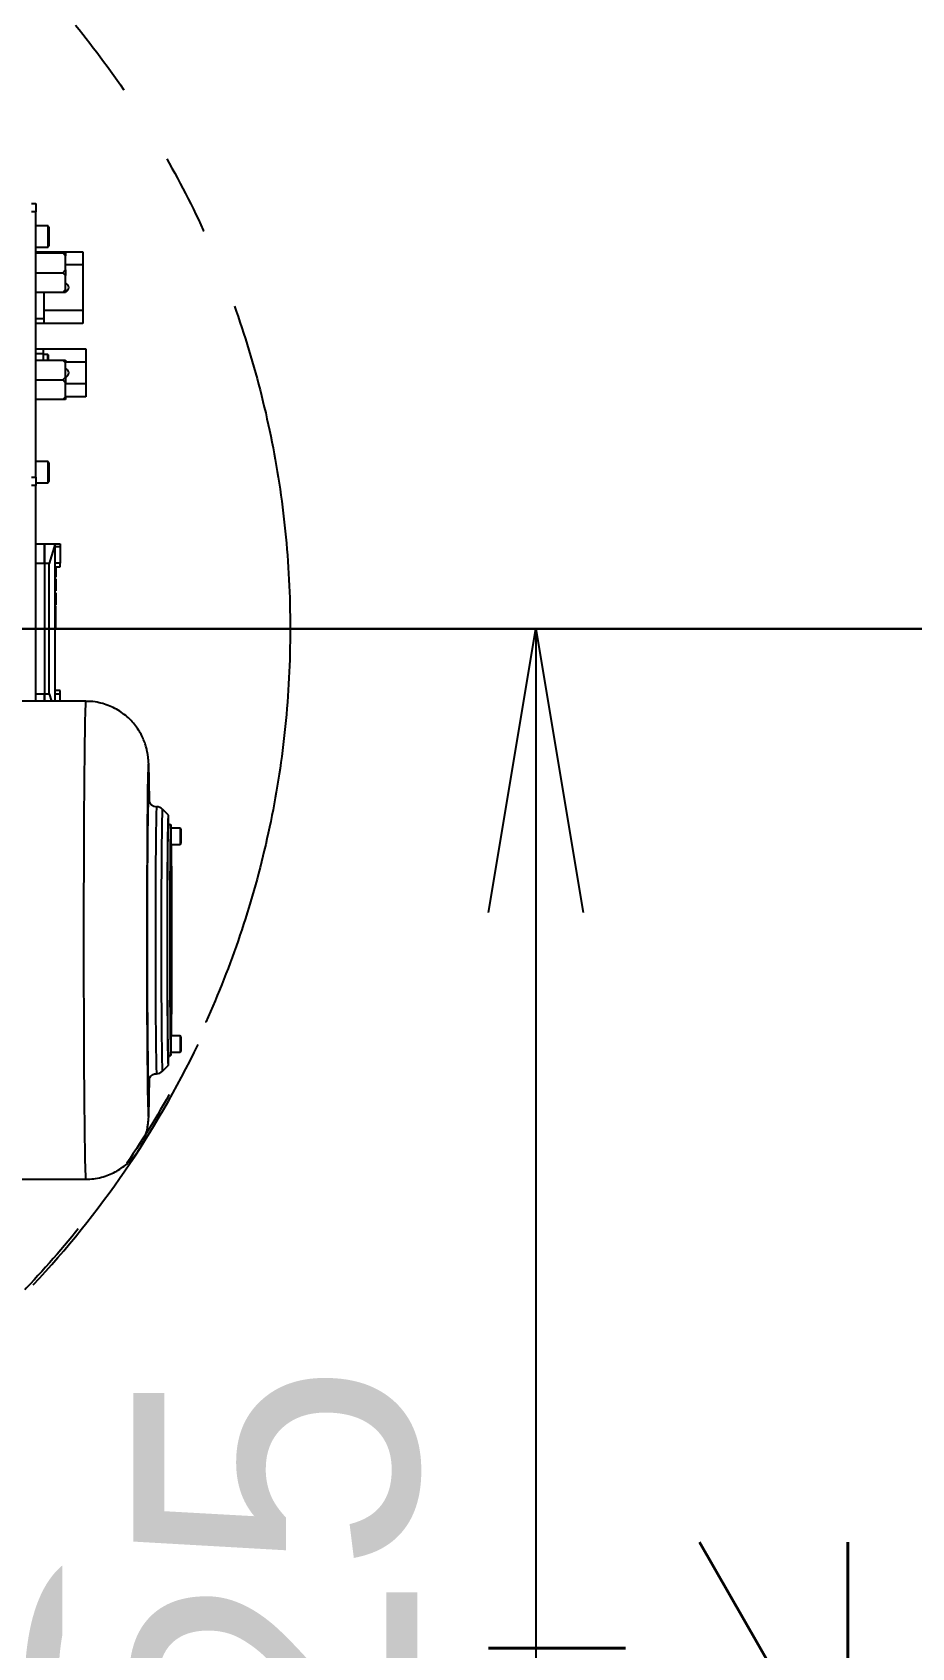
# Model space of a CAD drawing. Header units: millimetres. Extents: x 10462777 to 22643323, y 453826 to 1389191.
# Drawn here: x 11302169 to 11302711, y 597094 to 598089 of the extents above; entities that cross this region are included whole.
import ezdxf
from ezdxf.enums import TextEntityAlignment as Align

# ---------------------------------------------------------------- set-up
doc = ezdxf.new("R2010")
doc.units = ezdxf.units.MM
doc.header["$LTSCALE"] = 200
doc.header["$MEASUREMENT"] = 0
doc.header["$PDMODE"] = 35
doc.header["$PDSIZE"] = -5
doc.linetypes.add('CENTER2', pattern=[1.125, 0.75, -0.125, 0.125, -0.125])
doc.linetypes.add('PHANTOM', pattern=[2.5, 1.25, -0.25, 0.25, -0.25, 0.25, -0.25])
doc.layers.get('0').update_dxf_attribs({"linetype": 'CONTINUOUS'})
doc.layers.get('DEFPOINTS').update_dxf_attribs({"linetype": 'CONTINUOUS'})
for name, color, linetype in [('$DDT_AUDIT_GENERATED_(15E6)', 7, 'CONTINUOUS'), ('$DDT_AUDIT_GENERATED_(1626)', 7, 'CONTINUOUS'), ('A290-7324-X391', 7, 'CONTINUOUS'), ('DV1_DEFAULT', 7, 'CONTINUOUS'), ('LIBRL_A6-BA-6X10', 7, 'CONTINUOUS'), ('LIBRL_A6-BA-6X16', 7, 'CONTINUOUS'), ('LIBRL_A6-BA-8X12', 7, 'CONTINUOUS'), ('ZZ', 7, 'CONTINUOUS')]:
    doc.layers.add(name, color=color, linetype=linetype)
doc.layers.add('LAYOUT', color=8, linetype='CONTINUOUS', lineweight=25)
doc.styles.add('SEACAD_arial_ttf', font='txt.shx ', dxfattribs={"height": 0.2, "bigfont": ' whgtxt.shx'})
doc.styles.get("Standard").update_dxf_attribs({"font": 'SYMBOL'})
doc.dimstyles.new('DS ROBOTEC', dxfattribs={"dimscale": 0, "dimtxt": 2.5, "dimasz": 2.5, "dimexe": 0.3, "dimexo": 0.3, "dimgap": 0.5, "dimtad": 1, "dimzin": 9, "dimdsep": 46, "dimtxsty": 'Standard', "dimblk": 'OPEN', "dimcen": 0, "dimclrd": 4, "dimclre": 4, "dimclrt": 110, "dimazin": 2, "dimtm": 1.5, "dimtfac": 1, "dimtmove": 0, "dimatfit": 3, "dimldrblk": 'OPEN', "dimfxl": 1, "dimtfill": 1, "dimtolj": 1, "dimlwd": -1, "dimlwe": -1, "dimarcsym": 0})

# ---------------------------------------------------------------- blocks, each defined once
blk = doc.blocks.new('A$C7DA30AB0')
at = {"layer": '$DDT_AUDIT_GENERATED_(15E6)', "color": 7, "linetype": 'Continuous', "ltscale": 25.4}
for p, q in [((2578.54, 3070.69, 0), (2578.54, 3066.37, 0)), ((2581.59, 3070.69, 0), (2581.59, 2973.66, 0)), ((2585.35, 3066.12, 0), (2583.94, 3070.69, 0)), ((2588.09, 3066.12, 0), (2588.09, 3070.69, 0)), ((2588.09, 3070.69, 0), (2588.09, 3066.12, 0)), ((2578.54, 3066.37, 0), (2578.54, 3064.09, 0)), ((2578.54, 3066.37, 0), (2581.59, 3066.37, 0)), ((2578.54, 3064.09, 0), (2581.59, 3064.09, 0)), ((2588.09, 3066.12, 0), (2585.35, 3066.12, 0)), ((2585.35, 3066.12, 0), (2585.35, 2985.85, 0)), ((2588.09, 2985.85, 0), (2588.09, 3066.12, 0)), ((2593.58, 3066.12, 0), (2588.09, 3066.12, 0)), ((2588.09, 2985.85, 0), (2588.09, 3066.12, 0)), ((2581.08, 3025.15, 0), (2581.08, 3018.78, 0)), ((2581.08, 3025.15, 0), (2581.59, 3025.15, 0)), ((2581.08, 3018.78, 0), (2581.08, 3016.6, 0)), ((2581.08, 3018.78, 0), (2581.59, 3018.78, 0)), ((2581.08, 3016.6, 0), (2581.08, 3014.71, 0)), ((2581.08, 3016.6, 0), (2581.59, 3016.6, 0)), ((2581.08, 3014.71, 0), (2581.08, 3011.82, 0)), ((2581.08, 3014.71, 0), (2581.59, 3014.71, 0)), ((2581.08, 3011.82, 0), (2581.59, 3011.82, 0)), ((2581.08, 3009.35, 0), (2581.08, 3011.17, 0)), ((2581.08, 3011.17, 0), (2581.59, 3011.17, 0)), ((2581.08, 3005.71, 0), (2581.08, 3009.35, 0)), ((2581.08, 3009.35, 0), (2581.59, 3009.35, 0)), ((2581.08, 3005.71, 0), (2581.59, 3005.71, 0)), ((2581.08, 3003.89, 0), (2581.08, 3005.71, 0)), ((2581.08, 3003.89, 0), (2581.59, 3003.89, 0)), ((2581.08, 3000.7, 0), (2581.08, 3002.59, 0)), ((2581.08, 3002.59, 0), (2581.59, 3002.59, 0)), ((2581.08, 3000.02, 0), (2581.08, 3000.7, 0)), ((2581.08, 3000.7, 0), (2581.59, 3000.7, 0)), ((2581.08, 2997.72, 0), (2581.08, 3000.02, 0)), ((2581.08, 3000.02, 0), (2581.59, 3000.02, 0)), ((2581.08, 2997.06, 0), (2581.08, 2997.72, 0)), ((2581.08, 2997.72, 0), (2581.59, 2997.72, 0)), ((2581.59, 2987.89, 0), (2578.54, 2987.89, 0)), ((2578.54, 2987.89, 0), (2578.54, 2985.61, 0)), ((2581.08, 2995.18, 0), (2581.08, 2997.06, 0)), ((2581.08, 2997.06, 0), (2581.59, 2997.06, 0)), ((2581.08, 2997.06, 0), (2581.59, 2997.06, 0)), ((2581.08, 2995.18, 0), (2581.59, 2995.18, 0)), ((2581.08, 2994.06, 0), (2581.08, 2994.2, 0)), ((2581.59, 2994.2, 0), (2581.08, 2994.2, 0)), ((2581.08, 2994.06, 0), (2581.59, 2994.06, 0)), ((2581.08, 2992.06, 0), (2581.08, 2994.06, 0)), ((2581.08, 2992.06, 0), (2581.59, 2992.06, 0)), ((2581.08, 2987.96, 0), (2581.08, 2992.06, 0)), ((2581.08, 2987.96, 0), (2581.59, 2987.96, 0)), ((2581.08, 2987.89, 0), (2581.08, 2987.96, 0)), ((2578.54, 2975.44, 0), (2578.54, 2985.61, 0)), ((2578.54, 2985.61, 0), (2581.59, 2985.61, 0)), ((2581.59, 2973.66, 0), (2585.35, 2985.85, 0)), ((2585.35, 2985.85, 0), (2588.09, 2985.85, 0)), ((2588.09, 2985.85, 0), (2593.58, 2985.85, 0)), ((2588.09, 2973.66, 0), (2588.09, 2985.85, 0)), ((2588.09, 2985.85, 0), (2588.09, 2973.66, 0)), ((2578.54, 2973.66, 0), (2578.54, 2975.44, 0)), ((2578.54, 2975.44, 0), (2581.59, 2975.44, 0)), ((2581.59, 2973.66, 0), (2578.54, 2973.66, 0)), ((2588.09, 2973.66, 0), (2581.59, 2973.66, 0)), ((2593.58, 2973.66, 0), (2588.09, 2973.66, 0))]:
    blk.add_line(p, q, dxfattribs=at)
at = {"layer": '$DDT_AUDIT_GENERATED_(1626)', "color": 7, "linetype": 'Continuous', "ltscale": 25.4}
for p, q in [((2585.96, 2857.17, 0), (2585.96, 2860.38, 0)), ((2586.16, 2860.38, 0), (2586.16, 2856.82, 0)), ((2585.96, 2857.17, 0), (2586.16, 2856.82, 0)), ((2586.16, 2856.82, 0), (2589.01, 2856.82, 0))]:
    blk.add_line(p, q, dxfattribs=at)
at = {"layer": 'A290-7324-X391', "color": 7, "linetype": 'Continuous', "ltscale": 25.4}
for p, q in [((2511.9, 3289.13, 0), (2510.28, 3289.13, 0)), ((2510.28, 3146.89, 0), (2511.9, 3146.89, 0))]:
    blk.add_line(p, q, dxfattribs=at)
for centre, start_param, end_param in [((2510.28, 3218.01, 0), 0, 0.239619), ((2510.28, 3218.01, 0), 2.901974, 6.283185), ((2511.9, 3218.01, 0), 3.141593, 6.283185), ((2510.28, 3218.01, 0), 0.594245, 2.547348)]:
    blk.add_ellipse(centre, major_axis=(0, 71.12), ratio=0.009264, start_param=start_param, end_param=end_param, dxfattribs=at)
at = {"layer": 'DV1_DEFAULT', "color": 1, "linetype": 'CENTER2', "ltscale": 7}
for p, q in [((5992.89, 3025.99, 0), (0, 3025.99, 0)), ((59.09, 3025.99, 0), (6051.98, 3025.99, 0))]:
    blk.add_line(p, q, dxfattribs=at)
at = {"layer": 'DV1_DEFAULT', "color": 7, "linetype": 'CENTER2', "ltscale": 25.4}
blk.add_arc((3025.99, 3025.99, 0), 590.95, 136.81057, 154.30656, dxfattribs=at)
at = {"layer": 'LAYOUT', "color": 6, "linetype": 'PHANTOM'}
for centre, radius in [((3030.45, 3025.99, 0), 2693.02), ((3025.99, 3025.99, 0), 589.24)]:
    blk.add_circle(centre, radius, dxfattribs=at)
at = {"layer": 'LIBRL_A6-BA-6X10', "color": 7, "linetype": 'Continuous', "ltscale": 25.4}
for p, q in [((2504.59, 3287.1, 0), (2504.18, 3286.39, 0)), ((2510.28, 3287.1, 0), (2504.59, 3287.1, 0)), ((2504.17, 3284.56, 0), (2504.15, 3282.02, 0)), ((2504.21, 3282.02, 0), (2504.15, 3282.02, 0)), ((2504.15, 3282.02, 0), (2504.17, 3279.48, 0)), ((2504.19, 3284.56, 0), (2504.17, 3284.56, 0)), ((2504.17, 3279.48, 0), (2504.19, 3279.48, 0)), ((2504.18, 3277.64, 0), (2504.59, 3276.94, 0)), ((2504.21, 3282.02, 0), (2504.19, 3284.56, 0)), ((2504.19, 3279.48, 0), (2504.21, 3282.02, 0)), ((2504.59, 3276.94, 0), (2510.28, 3276.94, 0)), ((2504.59, 3159.08, 0), (2504.18, 3158.38, 0)), ((2510.28, 3159.08, 0), (2504.59, 3159.08, 0)), ((2504.17, 3156.54, 0), (2504.15, 3154, 0)), ((2504.21, 3154, 0), (2504.15, 3154, 0)), ((2504.15, 3154, 0), (2504.17, 3151.46, 0)), ((2504.19, 3156.54, 0), (2504.17, 3156.54, 0)), ((2504.17, 3151.46, 0), (2504.19, 3151.46, 0)), ((2504.18, 3149.63, 0), (2504.59, 3148.92, 0)), ((2504.21, 3154, 0), (2504.19, 3156.54, 0)), ((2504.19, 3151.46, 0), (2504.21, 3154, 0)), ((2504.59, 3148.92, 0), (2510.28, 3148.92, 0)), ((2593.58, 3070.69, 0), (2593.58, 2937.59, 0)), ((2593.58, 2937.59, 0), (2596.22, 2937.59, 0)), ((2593.58, 2932.51, 0), (2593.58, 2937.59, 0)), ((2593.58, 2932.51, 0), (2593.58, 2768.94, 0)), ((2596.22, 2932.51, 0), (2593.58, 2932.51, 0)), ((2593.48, 2909.3, 0), (2593.58, 2909.3, 0)), ((2593.48, 2909.3, 0), (2593.48, 2908.02, 0)), ((2593.48, 2908.02, 0), (2593.58, 2908.02, 0)), ((2593.48, 2908.02, 0), (2593.48, 2907.5, 0)), ((2593.48, 2907.5, 0), (2593.58, 2907.5, 0)), ((2593.48, 2907.5, 0), (2593.48, 2906.18, 0)), ((2593.48, 2906.18, 0), (2593.58, 2906.18, 0)), ((2593.48, 2905.29, 0), (2593.48, 2901.02, 0)), ((2593.48, 2905.29, 0), (2593.58, 2905.29, 0)), ((2593.48, 2901.02, 0), (2593.58, 2901.02, 0)), ((2593.48, 2901.02, 0), (2593.48, 2900.21, 0)), ((2593.48, 2900.21, 0), (2593.58, 2900.21, 0)), ((2593.48, 2900.21, 0), (2593.48, 2899.8, 0)), ((2593.48, 2899.8, 0), (2593.58, 2899.8, 0)), ((2593.48, 2899.8, 0), (2593.48, 2898.99, 0)), ((2593.48, 2898.99, 0), (2593.58, 2898.99, 0)), ((2593.48, 2898.99, 0), (2593.48, 2894.72, 0)), ((2593.48, 2894.72, 0), (2593.48, 2894.68, 0)), ((2593.48, 2894.72, 0), (2593.58, 2894.72, 0)), ((2593.48, 2894.68, 0), (2593.48, 2894.16, 0)), ((2593.48, 2894.68, 0), (2593.58, 2894.68, 0)), ((2593.48, 2894.16, 0), (2593.48, 2892.84, 0)), ((2593.48, 2894.16, 0), (2593.58, 2894.16, 0)), ((2593.48, 2892.84, 0), (2593.58, 2892.84, 0)), ((2593.48, 2892.1, 0), (2593.58, 2892.1, 0)), ((2593.48, 2891.03, 0), (2593.48, 2890.72, 0)), ((2593.48, 2891.03, 0), (2593.58, 2891.03, 0)), ((2593.48, 2890.72, 0), (2593.58, 2890.72, 0)), ((2593.48, 2890.71, 0), (2593.58, 2890.71, 0)), ((2562.59, 2874.86, 0), (2562.59, 2882.98, 0)), ((2562.59, 2882.98, 0), (2575.29, 2882.98, 0)), ((2575.29, 2884.76, 0), (2576.85, 2884.76, 0)), ((2575.29, 2882.99, 0), (2575.29, 2884.76, 0)), ((2576.85, 2884.76, 0), (2575.29, 2882.99, 0)), ((2575.29, 2882.99, 0), (2575.29, 2874.34, 0)), ((2576.85, 2884.76, 0), (2593.58, 2884.76, 0)), ((2562.59, 2861.65, 0), (2562.59, 2874.86, 0)), ((2575.29, 2874.86, 0), (2562.59, 2874.86, 0)), ((2575.29, 2874.34, 0), (2576.85, 2872.57, 0)), ((2575.29, 2870.8, 0), (2575.29, 2874.34, 0)), ((2576.85, 2872.57, 0), (2575.29, 2870.8, 0)), ((2575.29, 2870.8, 0), (2575.29, 2862.15, 0)), ((2593.58, 2872.57, 0), (2576.85, 2872.57, 0)), ((2562.59, 2861.65, 0), (2575.29, 2861.65, 0)), ((2562.59, 2853.52, 0), (2562.59, 2861.65, 0)), ((2575.29, 2862.15, 0), (2576.85, 2860.38, 0)), ((2575.29, 2860.38, 0), (2575.29, 2862.15, 0)), ((2576.85, 2860.38, 0), (2575.29, 2860.38, 0)), ((2593.58, 2860.38, 0), (2576.85, 2860.38, 0)), ((2589.01, 2856.57, 0), (2589.01, 2860.38, 0)), ((2589.01, 2853.52, 0), (2562.59, 2853.52, 0)), ((2589.01, 2853.52, 0), (2589.01, 2856.57, 0)), ((2589.01, 2856.57, 0), (2593.58, 2856.57, 0)), ((2593.58, 2853.52, 0), (2589.01, 2853.52, 0)), ((2593.48, 2843.26, 0), (2593.48, 2841.98, 0)), ((2593.48, 2843.26, 0), (2593.58, 2843.26, 0)), ((2593.48, 2841.98, 0), (2593.48, 2841.46, 0)), ((2593.48, 2841.98, 0), (2593.58, 2841.98, 0)), ((2593.48, 2841.46, 0), (2593.48, 2840.14, 0)), ((2593.48, 2841.46, 0), (2593.58, 2841.46, 0)), ((2593.48, 2840.14, 0), (2593.58, 2840.14, 0)), ((2593.48, 2839.25, 0), (2593.48, 2834.98, 0)), ((2593.48, 2839.25, 0), (2593.58, 2839.25, 0)), ((2564.62, 2837.77, 0), (2588.5, 2837.77, 0)), ((2564.62, 2829.64, 0), (2564.62, 2837.77, 0)), ((2564.62, 2801.7, 0), (2564.62, 2829.64, 0)), ((2588.5, 2829.64, 0), (2564.62, 2829.64, 0)), ((2588.5, 2834.72, 0), (2588.5, 2837.77, 0)), ((2588.5, 2837.77, 0), (2593.48, 2837.77, 0)), ((2588.5, 2818.72, 0), (2588.5, 2834.72, 0)), ((2593.48, 2834.72, 0), (2588.5, 2834.72, 0)), ((2593.48, 2834.98, 0), (2593.58, 2834.98, 0)), ((2593.48, 2834.98, 0), (2593.48, 2834.17, 0)), ((2593.48, 2834.17, 0), (2593.58, 2834.17, 0)), ((2593.48, 2834.17, 0), (2593.48, 2833.76, 0)), ((2593.48, 2833.76, 0), (2593.58, 2833.76, 0)), ((2593.48, 2833.76, 0), (2593.48, 2832.95, 0)), ((2593.48, 2832.95, 0), (2593.58, 2832.95, 0)), ((2593.48, 2832.95, 0), (2593.48, 2828.68, 0)), ((2593.48, 2828.68, 0), (2593.48, 2828.38, 0)), ((2593.48, 2828.68, 0), (2593.58, 2828.68, 0)), ((2593.48, 2828.38, 0), (2593.58, 2828.38, 0)), ((2575.29, 2818.72, 0), (2576.85, 2818.72, 0)), ((2575.29, 2816.95, 0), (2575.29, 2818.72, 0)), ((2576.85, 2818.72, 0), (2575.29, 2816.95, 0)), ((2576.85, 2818.72, 0), (2593.58, 2818.72, 0)), ((2593.48, 2826.06, 0), (2593.58, 2826.06, 0)), ((2593.48, 2824.99, 0), (2593.48, 2824.68, 0)), ((2593.48, 2824.99, 0), (2593.58, 2824.99, 0)), ((2593.48, 2824.68, 0), (2593.58, 2824.68, 0)), ((2593.48, 2824.67, 0), (2593.58, 2824.67, 0)), ((2593.48, 2819.97, 0), (2593.48, 2818.72, 0)), ((2593.48, 2819.97, 0), (2593.58, 2819.97, 0)), ((2575.29, 2816.95, 0), (2575.29, 2808.3, 0)), ((2575.29, 2808.3, 0), (2576.85, 2806.53, 0)), ((2575.29, 2804.76, 0), (2575.29, 2808.3, 0)), ((2564.62, 2801.7, 0), (2575.29, 2801.7, 0)), ((2564.62, 2793.58, 0), (2564.62, 2801.7, 0)), ((2576.85, 2806.53, 0), (2575.29, 2804.76, 0)), ((2575.29, 2804.76, 0), (2575.29, 2796.11, 0)), ((2593.58, 2806.53, 0), (2576.85, 2806.53, 0)), ((2588.5, 2793.58, 0), (2564.62, 2793.58, 0)), ((2575.29, 2796.11, 0), (2576.85, 2794.34, 0)), ((2575.29, 2794.34, 0), (2575.29, 2796.11, 0)), ((2576.85, 2794.34, 0), (2575.29, 2794.34, 0)), ((2593.58, 2794.34, 0), (2576.85, 2794.34, 0)), ((2588.5, 2793.58, 0), (2588.5, 2794.34, 0)), ((2593.58, 2793.58, 0), (2588.5, 2793.58, 0)), ((2593.58, 2768.94, 0), (2596.22, 2768.94, 0)), ((2593.58, 2763.86, 0), (2593.58, 2768.94, 0)), ((2596.22, 2763.86, 0), (2593.58, 2763.86, 0))]:
    blk.add_line(p, q, dxfattribs=at)
for centre in [(2575.8, 2868.25, 0), (2575.8, 2815.67, 0)]:
    blk.add_arc(centre, 2.54, 101.53696, 258.46304, dxfattribs=at)
for centre, major_axis in [((2504.18, 3282.02, 0), (0, -4.38)), ((2504.18, 3154, 0), (0, 4.38))]:
    blk.add_ellipse(centre, major_axis=major_axis, ratio=0.009264, dxfattribs=at)
for centre, major_axis, start_param, end_param in [((2504.59, 3282.02, 0), (0, -5.08), 0, 3.141593), ((2510.28, 3282.02, 0), (0, -5.08), 0, 3.141593), ((2504.59, 3282.02, 0), (0, -5.08), 6.267139, 6.283185), ((2504.59, 3154, 0), (0, 5.08), 3.125546, 6.283185), ((2510.28, 3154, 0), (0, 5.08), 3.141593, 6.283185)]:
    blk.add_ellipse(centre, major_axis=major_axis, ratio=0.009264, start_param=start_param, end_param=end_param, dxfattribs=at)
at = {"layer": 'LIBRL_A6-BA-6X16', "color": 7, "linetype": 'Continuous', "ltscale": 25.4}
for p, q in [((2662.26, 3365.33, 0), (2562.7, 3365.33, 0)), ((2515.49, 3298.82, 0), (2511.89, 3295.22, 0)), ((2511.89, 3140.8, 0), (2515.49, 3137.21, 0)), ((2562.7, 3070.69, 0), (2662.26, 3070.69, 0))]:
    blk.add_line(p, q, dxfattribs=at)
for centre, radius, start, end in [((2518.82, 3295.68, 0), 4.57, 87.051, 137.31528), ((2519.04, 3140.59, 0), 4.87, 221.835, 270.555), ((2519.02, 3130.67, 0), 5.05, 11.88032, 90.09377)]:
    blk.add_arc(centre, radius, start, end, dxfattribs=at)
for centre, major_axis, start_param, end_param in [((2562.7, 3218.01, 0), (0, -147.32), 0, 3.141593), ((2524.09, 3218.01, 0), (0, -108.71), 2.760184, 3.645581), ((2524.09, 3218.01, 0), (0, -108.71), 0.442847, 2.760184), ((2524.09, 3218.01, 0), (0, -108.71), 3.645581, 3.814485), ((2515.49, 3218.01, 0), (0, -80.81), 0, 3.151142), ((2519.05, 3218.01, 0), (0, -82.3), 0, 3.141736), ((2524.09, 3218.01, 0), (0, -87.38), 3.188406, 3.292781), ((2524.09, 3218.01, 0), (0, -87.38), 3.067138, 3.188406), ((2524.09, 3218.01, 0), (0, -87.38), 0.122548, 3.067138), ((2511.9, 3218.01, 0), (0, 77.22), 0, 0.400021), ((2511.9, 3218.01, 0), (0, 77.22), 2.741571, 6.283185), ((2515.49, 3218.01, 0), (0, -80.81), 6.27298, 6.283185), ((2524.09, 3218.01, 0), (0, -108.71), 5.612418, 5.736629), ((2524.09, 3218.01, 0), (0, -87.38), 6.142788, 6.234103), ((2524.09, 3218.01, 0), (0, -87.38), 6.234103, 6.283185), ((2524.09, 3218.01, 0), (0, -87.38), 0, 0.122548), ((2524.09, 3218.01, 0), (0, -108.71), 5.736629, 6.283185), ((2524.09, 3218.01, 0), (0, -108.71), 0, 0.442847)]:
    blk.add_ellipse(centre, major_axis=major_axis, ratio=0.009264, start_param=start_param, end_param=end_param, dxfattribs=at)
for points, knots in [([(2562.7, 3365.33, 0), (2560.9, 3365.27, 0), (2557.9, 3365.15, 0), (2553.1, 3364.22, 0), (2548.7, 3362.8, 0), (2544.59, 3360.92, 0), (2540.85, 3358.65, 0), (2537.49, 3356.06, 0), (2534.53, 3353.23, 0), (2531.98, 3350.22, 0), (2529.84, 3347.11, 0), (2528.1, 3344, 0), (2526.77, 3340.99, 0), (2525.8, 3338.24, 0), (2525.15, 3335.86, 0), (2524.73, 3333.91, 0), (2524.46, 3332.33, 0), (2524.29, 3331.03, 0), (2524.16, 3329.88, 0), (2524.07, 3328.77, 0), (2523.99, 3327.48, 0), (2523.9, 3325.75, 0), (2523.82, 3323.4, 0), (2523.73, 3320.28, 0), (2523.67, 3317.07, 0), (2523.63, 3314.86, 0), (2523.61, 3313.9, 0)], [0, 0, 0, 0, 0.046593, 0.091877, 0.135799, 0.178437, 0.219821, 0.259942, 0.298753, 0.336164, 0.372024, 0.406074, 0.43783, 0.466413, 0.49089, 0.511691, 0.530755, 0.550476, 0.572642, 0.600292, 0.638233, 0.697676, 0.783366, 0.864243, 0.950071, 1, 1, 1, 1]), ([(2523.96, 3304.31, 0), (2523.94, 3304.2, 0), (2523.9, 3304.03, 0), (2523.7, 3303.39, 0), (2523.25, 3302.51, 0), (2522.4, 3301.51, 0), (2521.13, 3300.7, 0), (2519.9, 3300.28, 0), (2519.23, 3300.35, 0), (2519.06, 3300.36, 0)], [0, 0, 0, 0, 0.164684, 0.282781, 0.412031, 0.57463, 0.751302, 0.945394, 1, 1, 1, 1]), ([(2523.58, 3124.31, 0), (2523.6, 3122.77, 0), (2523.64, 3120.15, 0), (2523.72, 3116.45, 0), (2523.8, 3113.26, 0), (2523.89, 3110.43, 0), (2523.98, 3108.48, 0), (2524.11, 3106.78, 0), (2524.22, 3105.61, 0), (2524.37, 3104.31, 0), (2524.62, 3102.7, 0), (2525.02, 3100.68, 0), (2525.68, 3098.18, 0), (2526.7, 3095.17, 0), (2528.19, 3091.82, 0), (2530.18, 3088.35, 0), (2532.64, 3084.93, 0), (2535.58, 3081.69, 0), (2538.96, 3078.74, 0), (2542.73, 3076.15, 0), (2546.81, 3074.01, 0), (2551.16, 3072.35, 0), (2555.82, 3071.22, 0), (2559.82, 3070.68, 0), (2562.02, 3070.74, 0), (2562.7, 3070.77, 0)], [0, 0, 0, 0, 0.074662, 0.152122, 0.230902, 0.312624, 0.403534, 0.436315, 0.460872, 0.482199, 0.502744, 0.52357, 0.547969, 0.578005, 0.61233, 0.648859, 0.687308, 0.727216, 0.768095, 0.809603, 0.851518, 0.8937, 0.936057, 0.983034, 1, 1, 1, 1])]:
    blk.add_open_spline(points, degree=3, knots=knots, dxfattribs=at)
at = {"layer": 'LIBRL_A6-BA-8X12', "color": 7, "linetype": 'Continuous', "ltscale": 25.4}
for p, q in [((2585.96, 2936.07, 0), (2585.45, 2935.19, 0)), ((2585.45, 2923.74, 0), (2585.45, 2935.19, 0)), ((2585.96, 2936.07, 0), (2585.96, 2922.86, 0)), ((2593.58, 2936.07, 0), (2585.96, 2936.07, 0)), ((2585.45, 2923.74, 0), (2585.96, 2922.86, 0)), ((2585.96, 2922.86, 0), (2593.58, 2922.86, 0)), ((2585.96, 2790.78, 0), (2585.45, 2789.9, 0)), ((2585.45, 2778.45, 0), (2585.45, 2789.9, 0)), ((2585.96, 2790.78, 0), (2585.96, 2777.57, 0)), ((2593.58, 2790.78, 0), (2585.96, 2790.78, 0)), ((2585.45, 2778.45, 0), (2585.96, 2777.57, 0)), ((2585.96, 2777.57, 0), (2593.58, 2777.57, 0))]:
    blk.add_line(p, q, dxfattribs=at)
blk = doc.blocks.new('_OPEN')
at = {"color": 0, "linetype": 'ByBlock'}
for p, q in [((-1, 0.1667), (0, 0)), ((0, 0), (-1, -0.1667)), ((0, 0), (-1, 0))]:
    blk.add_line(p, q, dxfattribs=at)
blk = doc.blocks.new('*D368')
at = {"color": 4, "linetype": 'ByBlock', "ltscale": 10, "transparency": 16777216}
for p, q in [((11300889.41, 596619.67), (11300889.41, 596925.44)), ((11301619.41, 596619.67), (11301619.41, 596925.44)), ((11301064.41, 596904.44), (11301444.41, 596904.44)), ((11301619.41, 596904.44), (11302343.81, 596904.44))]:
    blk.add_line(p, q, dxfattribs=at)
at = {"layer": 'DEFPOINTS', "color": 0, "ltscale": 10, "transparency": 16777216}
for p in [(11301619.41, 596904.44), (11300889.41, 596598.67, 0), (11301619.41, 596598.67, 0)]:
    blk.add_point(p, dxfattribs=at)
at = {"color": 4, "ltscale": 10, "transparency": 16777216, "xscale": 175, "yscale": 175, "zscale": 175, "rotation": 180}
blk.add_blockref('_OPEN', (11300889.41, 596904.44), dxfattribs=at)
at = {"color": 4, "ltscale": 10, "transparency": 16777216, "xscale": 175, "yscale": 175, "zscale": 175}
blk.add_blockref('_OPEN', (11301619.41, 596904.44), dxfattribs=at)
at = {"color": 110, "ltscale": 10, "transparency": 16777216, "insert": (11302089.41, 597063.71), "char_height": 175, "attachment_point": 5, "bg_fill": 3, "box_fill_scale": 1.25, "bg_fill_color": 256, "bg_fill_true_color": 13158600, "bg_fill_transparency": 0}
blk.add_mtext('\\A1;730', dxfattribs=at)
blk = doc.blocks.new('*D370')
at = {"color": 4, "linetype": 'ByBlock', "ltscale": 10, "transparency": 16777216}
for p, q in [((11302101.26, 597721.78), (11302499.87, 597721.78)), ((11302478.87, 597546.78), (11302478.87, 596472.14)), ((11302346.79, 596297.14), (11302499.87, 596297.14))]:
    blk.add_line(p, q, dxfattribs=at)
at = {"layer": 'DEFPOINTS', "color": 0, "ltscale": 10, "transparency": 16777216}
for p in [(11302080.26, 597721.78, 0), (11302325.79, 596297.14, 0), (11302478.87, 596297.14)]:
    blk.add_point(p, dxfattribs=at)
at = {"color": 4, "ltscale": 10, "transparency": 16777216, "xscale": 175, "yscale": 175, "zscale": 175}
for p, rotation in [((11302478.87, 597721.78), 90), ((11302478.87, 596297.14), 270)]:
    blk.add_blockref('_OPEN', p, dxfattribs=dict(at, rotation=rotation))
at = {"color": 110, "ltscale": 10, "transparency": 16777216, "insert": (11302319.6, 597009.46), "char_height": 175, "attachment_point": 5, "rotation": 90, "bg_fill": 3, "box_fill_scale": 1.25, "bg_fill_color": 256, "bg_fill_true_color": 13158600, "bg_fill_transparency": 0}
blk.add_mtext('\\A1;1425', dxfattribs=at)

msp = doc.modelspace()

# ---------------------------------------------------------------- block references
at = {"ltscale": 10, "rotation": 180}
msp.add_blockref('A$C7DA30AB0', (11304764.24811, 600747.76955, 0), dxfattribs=at)

# ---------------------------------------------------------------- texts
at = {"layer": 'ZZ', "color": 7, "linetype": 'Continuous', "ltscale": 25.4, "style": 'SEACAD_arial_ttf'}
msp.add_text('R-2000iB/165F', height=152.4, rotation=180, dxfattribs=at).set_placement((11302697.43627, 597006.27419, 0), align=Align.TOP_LEFT)

# ---------------------------------------------------------------- next in the draw order: dimensions: what is measured, and where the dimension line sits
at = {"ltscale": 10}
dim = msp.add_linear_dim(base=(11301619.40943, 596904.44423, 0), p1=(11300889.40943, 596598.67472, 0), p2=(11301619.40943, 596598.67472, 0), angle=180, dimstyle='DS ROBOTEC', override={"dimscale": 70, "dimgap": 1, "dimarcsym": 1}, dxfattribs=at)
dim.commit()
dim.dimension.update_dxf_attribs({"geometry": '*D368', "text_midpoint": (11302089.40943, 596904.44423, 0), "dimtype": 160})

# ---------------------------------------------------------------- next in the draw order: dimensions: what is measured, and where the dimension line sits
dim = msp.add_linear_dim(base=(11302478.86654, 596297.14098, 0), p1=(11302080.25949, 597721.78278, 0), p2=(11302325.79028, 596297.14098, 0), angle=270, dimstyle='DS ROBOTEC', override={"dimscale": 70, "dimgap": 1, "dimdec": 0, "dimarcsym": 1}, dxfattribs=at)
dim.commit()
dim.dimension.update_dxf_attribs({"geometry": '*D370', "text_midpoint": (11302319.60014, 597009.46188, 0)})

doc.saveas('drawing.dxf')
